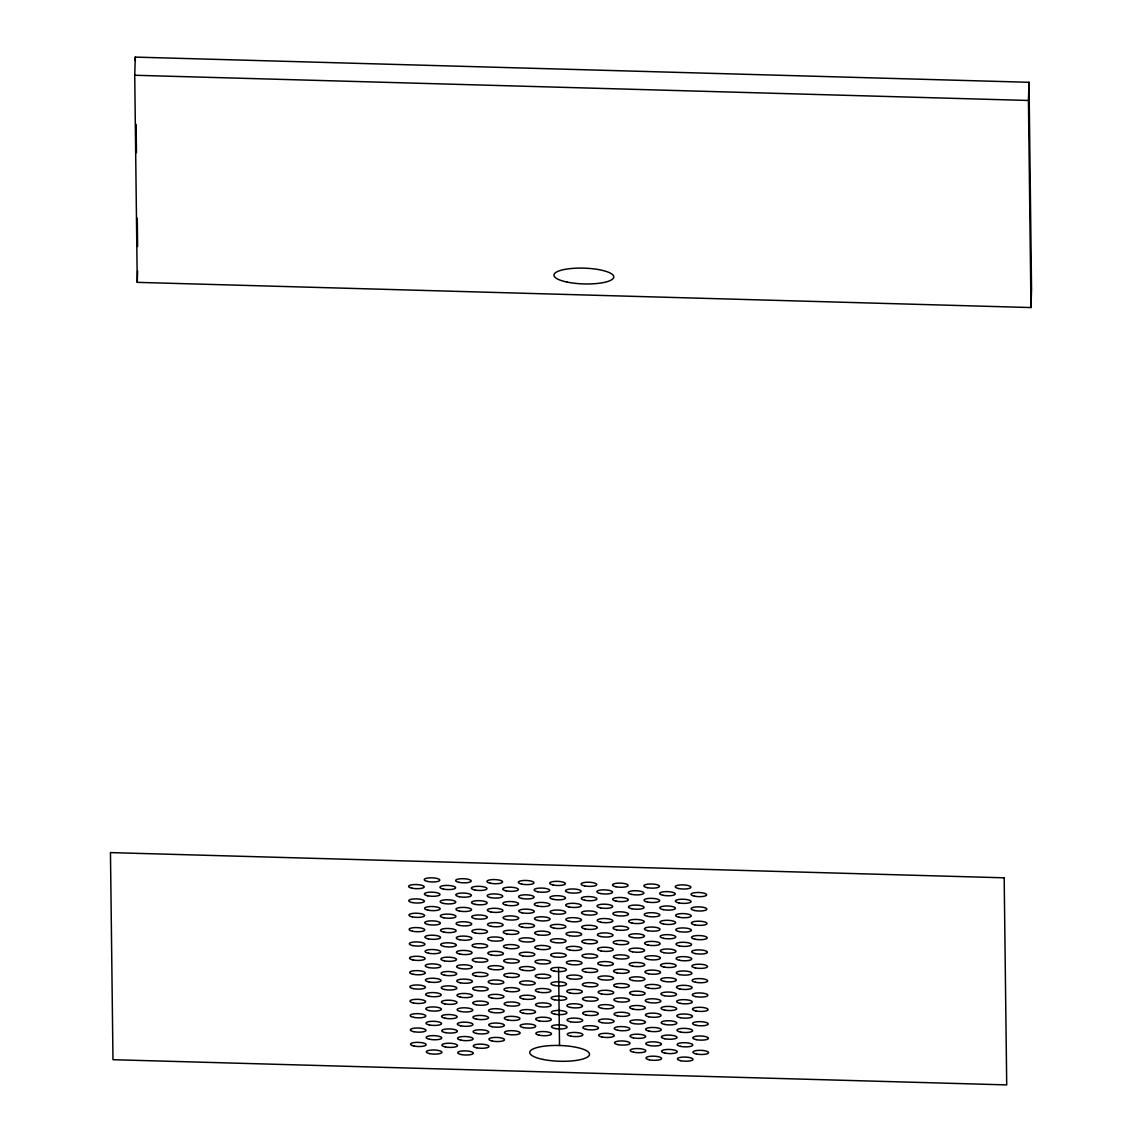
<?xml version="1.0" encoding="UTF-8"?>
<svg xmlns="http://www.w3.org/2000/svg" width="1142" height="1142" viewBox="0 0 1142 1142"><rect width="100%" height="100%" fill="white"/><g stroke="black" fill="none" stroke-linecap="round" stroke-linejoin="round"><path stroke-width="1.5" d="M134.727 75.258L135.284 57.1L1029.013 82.295L1031.54 289.397L1030.983 307.555L137.254 282.36L134.727 75.258L1028.442 100.467L1030.983 307.555M137.254 282.36L137.611 270.797M1028.442 100.467L1029.013 82.295M558.581 968.759L559.523 1045.487M135.284 57.1L135.327 60.64M136.112 124.364L136.455 152.685M137.254 218.179L137.611 246.486M1004.175 877.813L110.46 852.603L112.987 1059.705L1006.716 1084.9L1004.175 877.813M429.749 1053.638A7.851 2.07 1.8 0 0 441.954 1052.424A7.851 2.07 1.8 0 0 430.677 1050.098A7.851 2.07 1.8 0 0 429.749 1053.638M461.125 1054.523A7.851 2.07 1.8 0 0 473.33 1053.309A7.851 2.07 1.8 0 0 462.053 1050.983A7.851 2.07 1.8 0 0 461.125 1054.523M649.413 1059.833A7.851 2.07 1.8 0 0 661.618 1058.62A7.851 2.07 1.8 0 0 650.34 1056.293A7.851 2.07 1.8 0 0 649.413 1059.833M680.789 1060.718A7.851 2.07 1.8 0 0 692.994 1059.505A7.851 2.07 1.8 0 0 681.717 1057.178A7.851 2.07 1.8 0 0 680.789 1060.718M413.961 1046.029A7.851 2.07 1.8 0 0 426.166 1044.802A7.851 2.07 1.8 0 0 414.889 1042.475A7.851 2.07 1.8 0 0 413.961 1046.029M445.351 1046.914A7.851 2.07 1.8 0 0 457.557 1045.687A7.851 2.07 1.8 0 0 446.279 1043.36A7.851 2.07 1.8 0 0 445.351 1046.914M476.728 1047.799A7.851 2.07 1.8 0 0 488.933 1046.572A7.851 2.07 1.8 0 0 477.656 1044.245A7.851 2.07 1.8 0 0 476.728 1047.799M633.639 1052.225A7.851 2.07 1.8 0 0 645.83 1050.997A7.851 2.07 1.8 0 0 634.552 1048.67A7.851 2.07 1.8 0 0 633.639 1052.225M665.015 1053.11A7.851 2.07 1.8 0 0 677.22 1051.882A7.851 2.07 1.8 0 0 665.943 1049.555A7.851 2.07 1.8 0 0 665.015 1053.11M696.392 1053.995A7.851 2.07 1.8 0 0 708.597 1052.767A7.851 2.07 1.8 0 0 697.319 1050.44A7.851 2.07 1.8 0 0 696.392 1053.995M429.563 1039.291A7.851 2.07 1.8 0 0 441.768 1038.078A7.851 2.07 1.8 0 0 430.491 1035.751A7.851 2.07 1.8 0 0 429.563 1039.291M460.954 1040.176A7.851 2.07 1.8 0 0 473.159 1038.963A7.851 2.07 1.8 0 0 461.882 1036.636A7.851 2.07 1.8 0 0 460.954 1040.176M492.33 1041.061A7.851 2.07 1.8 0 0 504.536 1039.848A7.851 2.07 1.8 0 0 493.258 1037.521A7.851 2.07 1.8 0 0 492.33 1041.061M617.851 1044.602A7.851 2.07 1.8 0 0 630.056 1043.388A7.851 2.07 1.8 0 0 618.778 1041.061A7.851 2.07 1.8 0 0 617.851 1044.602M649.241 1045.487A7.851 2.07 1.8 0 0 661.432 1044.273A7.851 2.07 1.8 0 0 650.155 1041.932A7.851 2.07 1.8 0 0 649.241 1045.487M680.618 1046.372A7.851 2.07 1.8 0 0 692.823 1045.158A7.851 2.07 1.8 0 0 681.546 1042.817A7.851 2.07 1.8 0 0 680.618 1046.372M413.789 1031.683A7.851 2.07 1.8 0 0 425.995 1030.455A7.851 2.07 1.8 0 0 414.717 1028.128A7.851 2.07 1.8 0 0 413.789 1031.683M445.166 1032.568A7.851 2.07 1.8 0 0 457.371 1031.34A7.851 2.07 1.8 0 0 446.094 1029.013A7.851 2.07 1.8 0 0 445.166 1032.568M476.557 1033.453A7.851 2.07 1.8 0 0 488.762 1032.225A7.851 2.07 1.8 0 0 477.484 1029.898A7.851 2.07 1.8 0 0 476.557 1033.453M507.933 1034.338A7.851 2.07 1.8 0 0 520.138 1033.11A7.851 2.07 1.8 0 0 508.861 1030.783A7.851 2.07 1.8 0 0 507.933 1034.338M539.309 1035.223A7.851 2.07 1.8 0 0 551.515 1033.995A7.851 2.07 1.8 0 0 540.237 1031.669A7.851 2.07 1.8 0 0 539.309 1035.223M570.7 1036.108A7.851 2.07 1.8 0 0 582.905 1034.88A7.851 2.07 1.8 0 0 571.614 1032.554A7.851 2.07 1.8 0 0 570.7 1036.108M602.077 1036.993A7.851 2.07 1.8 0 0 614.282 1035.765A7.851 2.07 1.8 0 0 603.005 1033.439A7.851 2.07 1.8 0 0 602.077 1036.993M633.453 1037.878A7.851 2.07 1.8 0 0 645.658 1036.65A7.851 2.07 1.8 0 0 634.381 1034.324A7.851 2.07 1.8 0 0 633.453 1037.878M664.844 1038.763A7.851 2.07 1.8 0 0 677.035 1037.536A7.851 2.07 1.8 0 0 665.757 1035.209A7.851 2.07 1.8 0 0 664.844 1038.763M696.22 1039.648A7.851 2.07 1.8 0 0 708.425 1038.421A7.851 2.07 1.8 0 0 697.148 1036.094A7.851 2.07 1.8 0 0 696.22 1039.648M429.392 1024.945A7.851 2.07 1.8 0 0 441.597 1023.732A7.851 2.07 1.8 0 0 430.32 1021.405A7.851 2.07 1.8 0 0 429.392 1024.945M460.768 1025.83A7.851 2.07 1.8 0 0 472.974 1024.617A7.851 2.07 1.8 0 0 461.696 1022.276A7.851 2.07 1.8 0 0 460.768 1025.83M492.159 1026.715A7.851 2.07 1.8 0 0 504.364 1025.502A7.851 2.07 1.8 0 0 493.087 1023.161A7.851 2.07 1.8 0 0 492.159 1026.715M523.536 1027.6A7.851 2.07 1.8 0 0 535.741 1026.387A7.851 2.07 1.8 0 0 524.463 1024.046A7.851 2.07 1.8 0 0 523.536 1027.6M554.912 1028.485A7.851 2.07 1.8 0 0 567.117 1027.272A7.851 2.07 1.8 0 0 555.84 1024.931A7.851 2.07 1.8 0 0 554.912 1028.485M586.303 1029.37A7.851 2.07 1.8 0 0 598.508 1028.143A7.851 2.07 1.8 0 0 587.216 1025.816A7.851 2.07 1.8 0 0 586.303 1029.37M617.679 1030.255A7.851 2.07 1.8 0 0 629.884 1029.028A7.851 2.07 1.8 0 0 618.607 1026.701A7.851 2.07 1.8 0 0 617.679 1030.255M649.056 1031.14A7.851 2.07 1.8 0 0 661.261 1029.913A7.851 2.07 1.8 0 0 649.984 1027.586A7.851 2.07 1.8 0 0 649.056 1031.14M680.446 1032.025A7.851 2.07 1.8 0 0 692.637 1030.798A7.851 2.07 1.8 0 0 681.36 1028.471A7.851 2.07 1.8 0 0 680.446 1032.025M413.618 1017.336A7.851 2.07 1.8 0 0 425.823 1016.109A7.851 2.07 1.8 0 0 414.546 1013.782A7.851 2.07 1.8 0 0 413.618 1017.336M444.995 1018.221A7.851 2.07 1.8 0 0 457.2 1016.994A7.851 2.07 1.8 0 0 445.922 1014.667A7.851 2.07 1.8 0 0 444.995 1018.221M476.371 1019.107A7.851 2.07 1.8 0 0 488.576 1017.879A7.851 2.07 1.8 0 0 477.299 1015.552A7.851 2.07 1.8 0 0 476.371 1019.107M507.762 1019.992A7.851 2.07 1.8 0 0 519.967 1018.764A7.851 2.07 1.8 0 0 508.69 1016.437A7.851 2.07 1.8 0 0 507.762 1019.992M539.138 1020.877A7.851 2.07 1.8 0 0 551.343 1019.649A7.851 2.07 1.8 0 0 540.066 1017.322A7.851 2.07 1.8 0 0 539.138 1020.877M570.515 1021.762A7.851 2.07 1.8 0 0 582.72 1020.534A7.851 2.07 1.8 0 0 571.443 1018.207A7.851 2.07 1.8 0 0 570.515 1021.762M601.905 1022.647A7.851 2.07 1.8 0 0 614.111 1021.419A7.851 2.07 1.8 0 0 602.819 1019.092A7.851 2.07 1.8 0 0 601.905 1022.647M633.282 1023.532A7.851 2.07 1.8 0 0 645.487 1022.304A7.851 2.07 1.8 0 0 634.21 1019.977A7.851 2.07 1.8 0 0 633.282 1023.532M664.658 1024.417A7.851 2.07 1.8 0 0 676.863 1023.189A7.851 2.07 1.8 0 0 665.586 1020.862A7.851 2.07 1.8 0 0 664.658 1024.417M696.049 1025.302A7.851 2.07 1.8 0 0 708.24 1024.074A7.851 2.07 1.8 0 0 696.963 1021.747A7.851 2.07 1.8 0 0 696.049 1025.302M429.221 1010.599A7.851 2.07 1.8 0 0 441.426 1009.371A7.851 2.07 1.8 0 0 430.149 1007.044A7.851 2.07 1.8 0 0 429.221 1010.599M460.597 1011.484A7.851 2.07 1.8 0 0 472.802 1010.256A7.851 2.07 1.8 0 0 461.525 1007.929A7.851 2.07 1.8 0 0 460.597 1011.484M491.974 1012.369A7.851 2.07 1.8 0 0 504.179 1011.141A7.851 2.07 1.8 0 0 492.901 1008.814A7.851 2.07 1.8 0 0 491.974 1012.369M523.364 1013.254A7.851 2.07 1.8 0 0 535.569 1012.026A7.851 2.07 1.8 0 0 524.292 1009.699A7.851 2.07 1.8 0 0 523.364 1013.254M554.741 1014.139A7.851 2.07 1.8 0 0 566.946 1012.911A7.851 2.07 1.8 0 0 555.669 1010.584A7.851 2.07 1.8 0 0 554.741 1014.139M586.117 1015.024A7.851 2.07 1.8 0 0 598.322 1013.796A7.851 2.07 1.8 0 0 587.045 1011.469A7.851 2.07 1.8 0 0 586.117 1015.024M617.508 1015.909A7.851 2.07 1.8 0 0 629.713 1014.681A7.851 2.07 1.8 0 0 618.436 1012.354A7.851 2.07 1.8 0 0 617.508 1015.909M648.884 1016.794A7.851 2.07 1.8 0 0 661.09 1015.566A7.851 2.07 1.8 0 0 649.812 1013.239A7.851 2.07 1.8 0 0 648.884 1016.794M680.261 1017.679A7.851 2.07 1.8 0 0 692.466 1016.451A7.851 2.07 1.8 0 0 681.189 1014.125A7.851 2.07 1.8 0 0 680.261 1017.679M413.447 1002.99A7.851 2.07 1.8 0 0 425.638 1001.762A7.851 2.07 1.8 0 0 414.36 999.436A7.851 2.07 1.8 0 0 413.447 1002.99M444.823 1003.875A7.851 2.07 1.8 0 0 457.028 1002.647A7.851 2.07 1.8 0 0 445.751 1000.321A7.851 2.07 1.8 0 0 444.823 1003.875M476.2 1004.76A7.851 2.07 1.8 0 0 488.405 1003.533A7.851 2.07 1.8 0 0 477.128 1001.206A7.851 2.07 1.8 0 0 476.2 1004.76M507.576 1005.645A7.851 2.07 1.8 0 0 519.781 1004.418A7.851 2.07 1.8 0 0 508.504 1002.091A7.851 2.07 1.8 0 0 507.576 1005.645M538.967 1006.53A7.851 2.07 1.8 0 0 551.172 1005.303A7.851 2.07 1.8 0 0 539.895 1002.976A7.851 2.07 1.8 0 0 538.967 1006.53M570.343 1007.415A7.851 2.07 1.8 0 0 582.548 1006.188A7.851 2.07 1.8 0 0 571.271 1003.861A7.851 2.07 1.8 0 0 570.343 1007.415M601.72 1008.286A7.851 2.07 1.8 0 0 613.925 1007.073A7.851 2.07 1.8 0 0 602.648 1004.746A7.851 2.07 1.8 0 0 601.72 1008.286M633.111 1009.171A7.851 2.07 1.8 0 0 645.316 1007.958A7.851 2.07 1.8 0 0 634.038 1005.631A7.851 2.07 1.8 0 0 633.111 1009.171M664.487 1010.056A7.851 2.07 1.8 0 0 676.692 1008.843A7.851 2.07 1.8 0 0 665.415 1006.516A7.851 2.07 1.8 0 0 664.487 1010.056M695.863 1010.941A7.851 2.07 1.8 0 0 708.069 1009.728A7.851 2.07 1.8 0 0 696.791 1007.401A7.851 2.07 1.8 0 0 695.863 1010.941M429.049 996.252A7.851 2.07 1.8 0 0 441.24 995.025A7.851 2.07 1.8 0 0 429.963 992.698A7.851 2.07 1.8 0 0 429.049 996.252M460.426 997.137A7.851 2.07 1.8 0 0 472.631 995.91A7.851 2.07 1.8 0 0 461.354 993.583A7.851 2.07 1.8 0 0 460.426 997.137M491.802 998.022A7.851 2.07 1.8 0 0 504.007 996.795A7.851 2.07 1.8 0 0 492.73 994.468A7.851 2.07 1.8 0 0 491.802 998.022M523.179 998.907A7.851 2.07 1.8 0 0 535.384 997.68A7.851 2.07 1.8 0 0 524.107 995.353A7.851 2.07 1.8 0 0 523.179 998.907M554.569 999.792A7.851 2.07 1.8 0 0 566.775 998.565A7.851 2.07 1.8 0 0 555.497 996.238A7.851 2.07 1.8 0 0 554.569 999.792M585.946 1000.678A7.851 2.07 1.8 0 0 598.151 999.45A7.851 2.07 1.8 0 0 586.874 997.123A7.851 2.07 1.8 0 0 585.946 1000.678M617.322 1001.563A7.851 2.07 1.8 0 0 629.528 1000.335A7.851 2.07 1.8 0 0 618.25 998.008A7.851 2.07 1.8 0 0 617.322 1001.563M648.713 1002.448A7.851 2.07 1.8 0 0 660.918 1001.22A7.851 2.07 1.8 0 0 649.641 998.893A7.851 2.07 1.8 0 0 648.713 1002.448M680.09 1003.333A7.851 2.07 1.8 0 0 692.295 1002.105A7.851 2.07 1.8 0 0 681.017 999.778A7.851 2.07 1.8 0 0 680.09 1003.333M413.261 988.629A7.851 2.07 1.8 0 0 425.466 987.416A7.851 2.07 1.8 0 0 414.189 985.089A7.851 2.07 1.8 0 0 413.261 988.629M444.652 989.514A7.851 2.07 1.8 0 0 456.843 988.301A7.851 2.07 1.8 0 0 445.566 985.974A7.851 2.07 1.8 0 0 444.652 989.514M476.028 990.399A7.851 2.07 1.8 0 0 488.234 989.186A7.851 2.07 1.8 0 0 476.956 986.859A7.851 2.07 1.8 0 0 476.028 990.399M507.405 991.285A7.851 2.07 1.8 0 0 519.61 990.071A7.851 2.07 1.8 0 0 508.333 987.744A7.851 2.07 1.8 0 0 507.405 991.285M538.781 992.17A7.851 2.07 1.8 0 0 550.986 990.956A7.851 2.07 1.8 0 0 539.709 988.629A7.851 2.07 1.8 0 0 538.781 992.17M570.172 993.055A7.851 2.07 1.8 0 0 582.377 991.841A7.851 2.07 1.8 0 0 571.1 989.514A7.851 2.07 1.8 0 0 570.172 993.055M601.548 993.94A7.851 2.07 1.8 0 0 613.754 992.726A7.851 2.07 1.8 0 0 602.476 990.399A7.851 2.07 1.8 0 0 601.548 993.94M632.925 994.825A7.851 2.07 1.8 0 0 645.13 993.611A7.851 2.07 1.8 0 0 633.853 991.285A7.851 2.07 1.8 0 0 632.925 994.825M664.316 995.71A7.851 2.07 1.8 0 0 676.521 994.496A7.851 2.07 1.8 0 0 665.244 992.17A7.851 2.07 1.8 0 0 664.316 995.71M695.692 996.595A7.851 2.07 1.8 0 0 707.897 995.381A7.851 2.07 1.8 0 0 696.62 993.055A7.851 2.07 1.8 0 0 695.692 996.595M428.864 981.906A7.851 2.07 1.8 0 0 441.069 980.678A7.851 2.07 1.8 0 0 429.792 978.351A7.851 2.07 1.8 0 0 428.864 981.906M460.255 982.791A7.851 2.07 1.8 0 0 472.445 981.563A7.851 2.07 1.8 0 0 461.168 979.236A7.851 2.07 1.8 0 0 460.255 982.791M491.631 983.676A7.851 2.07 1.8 0 0 503.836 982.448A7.851 2.07 1.8 0 0 492.559 980.122A7.851 2.07 1.8 0 0 491.631 983.676M523.007 984.561A7.851 2.07 1.8 0 0 535.213 983.333A7.851 2.07 1.8 0 0 523.935 981.007A7.851 2.07 1.8 0 0 523.007 984.561M554.398 985.446A7.851 2.07 1.8 0 0 566.589 984.218A7.851 2.07 1.8 0 0 555.312 981.892A7.851 2.07 1.8 0 0 554.398 985.446M585.775 986.331A7.851 2.07 1.8 0 0 597.98 985.103A7.851 2.07 1.8 0 0 586.702 982.777A7.851 2.07 1.8 0 0 585.775 986.331M617.151 987.216A7.851 2.07 1.8 0 0 629.356 985.989A7.851 2.07 1.8 0 0 618.079 983.662A7.851 2.07 1.8 0 0 617.151 987.216M648.528 988.101A7.851 2.07 1.8 0 0 660.733 986.874A7.851 2.07 1.8 0 0 649.455 984.547A7.851 2.07 1.8 0 0 648.528 988.101M679.918 988.986A7.851 2.07 1.8 0 0 692.123 987.759A7.851 2.07 1.8 0 0 680.846 985.432A7.851 2.07 1.8 0 0 679.918 988.986M413.09 974.283A7.851 2.07 1.8 0 0 425.295 973.07A7.851 2.07 1.8 0 0 414.018 970.743A7.851 2.07 1.8 0 0 413.09 974.283M444.466 975.168A7.851 2.07 1.8 0 0 456.672 973.955A7.851 2.07 1.8 0 0 445.394 971.628A7.851 2.07 1.8 0 0 444.466 975.168M475.857 976.053A7.851 2.07 1.8 0 0 488.048 974.84A7.851 2.07 1.8 0 0 476.771 972.513A7.851 2.07 1.8 0 0 475.857 976.053M507.234 976.938A7.851 2.07 1.8 0 0 519.439 975.725A7.851 2.07 1.8 0 0 508.161 973.398A7.851 2.07 1.8 0 0 507.234 976.938M538.61 977.823A7.851 2.07 1.8 0 0 550.815 976.61A7.851 2.07 1.8 0 0 539.538 974.283A7.851 2.07 1.8 0 0 538.61 977.823M570.001 978.708A7.851 2.07 1.8 0 0 582.192 977.495A7.851 2.07 1.8 0 0 570.914 975.168A7.851 2.07 1.8 0 0 570.001 978.708M601.377 979.593A7.851 2.07 1.8 0 0 613.582 978.38A7.851 2.07 1.8 0 0 602.305 976.053A7.851 2.07 1.8 0 0 601.377 979.593M632.754 980.478A7.851 2.07 1.8 0 0 644.959 979.265A7.851 2.07 1.8 0 0 633.682 976.938A7.851 2.07 1.8 0 0 632.754 980.478M664.13 981.363A7.851 2.07 1.8 0 0 676.335 980.15A7.851 2.07 1.8 0 0 665.058 977.823A7.851 2.07 1.8 0 0 664.13 981.363M695.521 982.248A7.851 2.07 1.8 0 0 707.726 981.035A7.851 2.07 1.8 0 0 696.449 978.708A7.851 2.07 1.8 0 0 695.521 982.248M428.693 967.559A7.851 2.07 1.8 0 0 440.898 966.332A7.851 2.07 1.8 0 0 429.62 964.005A7.851 2.07 1.8 0 0 428.693 967.559M460.069 968.445A7.851 2.07 1.8 0 0 472.274 967.217A7.851 2.07 1.8 0 0 460.997 964.89A7.851 2.07 1.8 0 0 460.069 968.445M491.46 969.33A7.851 2.07 1.8 0 0 503.651 968.102A7.851 2.07 1.8 0 0 492.373 965.775A7.851 2.07 1.8 0 0 491.46 969.33M522.836 970.215A7.851 2.07 1.8 0 0 535.041 968.987A7.851 2.07 1.8 0 0 523.764 966.66A7.851 2.07 1.8 0 0 522.836 970.215M554.213 971.1A7.851 2.07 1.8 0 0 566.418 969.872A7.851 2.07 1.8 0 0 555.14 967.545A7.851 2.07 1.8 0 0 554.213 971.1M585.603 971.985A7.851 2.07 1.8 0 0 597.794 970.757A7.851 2.07 1.8 0 0 586.517 968.43A7.851 2.07 1.8 0 0 585.603 971.985M616.98 972.87A7.851 2.07 1.8 0 0 629.185 971.642A7.851 2.07 1.8 0 0 617.908 969.315A7.851 2.07 1.8 0 0 616.98 972.87M648.356 973.755A7.851 2.07 1.8 0 0 660.561 972.527A7.851 2.07 1.8 0 0 649.284 970.2A7.851 2.07 1.8 0 0 648.356 973.755M679.733 974.64A7.851 2.07 1.8 0 0 691.938 973.412A7.851 2.07 1.8 0 0 680.661 971.085A7.851 2.07 1.8 0 0 679.733 974.64M412.919 959.937A7.851 2.07 1.8 0 0 425.124 958.723A7.851 2.07 1.8 0 0 413.847 956.396A7.851 2.07 1.8 0 0 412.919 959.937M444.295 960.822A7.851 2.07 1.8 0 0 456.5 959.608A7.851 2.07 1.8 0 0 445.223 957.282A7.851 2.07 1.8 0 0 444.295 960.822M475.672 961.707A7.851 2.07 1.8 0 0 487.877 960.493A7.851 2.07 1.8 0 0 476.599 958.167A7.851 2.07 1.8 0 0 475.672 961.707M507.062 962.592A7.851 2.07 1.8 0 0 519.267 961.378A7.851 2.07 1.8 0 0 507.976 959.052A7.851 2.07 1.8 0 0 507.062 962.592M538.439 963.477A7.851 2.07 1.8 0 0 550.644 962.263A7.851 2.07 1.8 0 0 539.367 959.937A7.851 2.07 1.8 0 0 538.439 963.477M569.815 964.362A7.851 2.07 1.8 0 0 582.02 963.149A7.851 2.07 1.8 0 0 570.743 960.807A7.851 2.07 1.8 0 0 569.815 964.362M601.206 965.247A7.851 2.07 1.8 0 0 613.397 964.034A7.851 2.07 1.8 0 0 602.12 961.692A7.851 2.07 1.8 0 0 601.206 965.247M632.582 966.132A7.851 2.07 1.8 0 0 644.787 964.919A7.851 2.07 1.8 0 0 633.51 962.578A7.851 2.07 1.8 0 0 632.582 966.132M663.959 967.017A7.851 2.07 1.8 0 0 676.164 965.789A7.851 2.07 1.8 0 0 664.887 963.463A7.851 2.07 1.8 0 0 663.959 967.017M695.335 967.902A7.851 2.07 1.8 0 0 707.54 966.674A7.851 2.07 1.8 0 0 696.263 964.348A7.851 2.07 1.8 0 0 695.335 967.902M428.521 953.213A7.851 2.07 1.8 0 0 440.726 951.985A7.851 2.07 1.8 0 0 429.449 949.659A7.851 2.07 1.8 0 0 428.521 953.213M459.898 954.098A7.851 2.07 1.8 0 0 472.103 952.871A7.851 2.07 1.8 0 0 460.826 950.544A7.851 2.07 1.8 0 0 459.898 954.098M491.274 954.983A7.851 2.07 1.8 0 0 503.479 953.756A7.851 2.07 1.8 0 0 492.202 951.429A7.851 2.07 1.8 0 0 491.274 954.983M522.665 955.868A7.851 2.07 1.8 0 0 534.87 954.641A7.851 2.07 1.8 0 0 523.578 952.314A7.851 2.07 1.8 0 0 522.665 955.868M554.041 956.753A7.851 2.07 1.8 0 0 566.246 955.526A7.851 2.07 1.8 0 0 554.969 953.199A7.851 2.07 1.8 0 0 554.041 956.753M585.418 957.638A7.851 2.07 1.8 0 0 597.623 956.411A7.851 2.07 1.8 0 0 586.346 954.084A7.851 2.07 1.8 0 0 585.418 957.638M616.808 958.523A7.851 2.07 1.8 0 0 628.999 957.296A7.851 2.07 1.8 0 0 617.722 954.969A7.851 2.07 1.8 0 0 616.808 958.523M648.185 959.408A7.851 2.07 1.8 0 0 660.39 958.181A7.851 2.07 1.8 0 0 649.113 955.854A7.851 2.07 1.8 0 0 648.185 959.408M679.561 960.294A7.851 2.07 1.8 0 0 691.767 959.066A7.851 2.07 1.8 0 0 680.489 956.739A7.851 2.07 1.8 0 0 679.561 960.294M412.733 945.59A7.851 2.07 1.8 0 0 424.938 944.377A7.851 2.07 1.8 0 0 413.661 942.036A7.851 2.07 1.8 0 0 412.733 945.59M444.124 946.475A7.851 2.07 1.8 0 0 456.329 945.262A7.851 2.07 1.8 0 0 445.052 942.921A7.851 2.07 1.8 0 0 444.124 946.475M475.5 947.36A7.851 2.07 1.8 0 0 487.705 946.147A7.851 2.07 1.8 0 0 476.428 943.806A7.851 2.07 1.8 0 0 475.5 947.36M506.877 948.245A7.851 2.07 1.8 0 0 519.082 947.018A7.851 2.07 1.8 0 0 507.805 944.691A7.851 2.07 1.8 0 0 506.877 948.245M538.267 949.13A7.851 2.07 1.8 0 0 550.473 947.903A7.851 2.07 1.8 0 0 539.181 945.576A7.851 2.07 1.8 0 0 538.267 949.13M569.644 950.016A7.851 2.07 1.8 0 0 581.849 948.788A7.851 2.07 1.8 0 0 570.572 946.461A7.851 2.07 1.8 0 0 569.644 950.016M601.02 950.901A7.851 2.07 1.8 0 0 613.225 949.673A7.851 2.07 1.8 0 0 601.948 947.346A7.851 2.07 1.8 0 0 601.02 950.901M632.411 951.786A7.851 2.07 1.8 0 0 644.602 950.558A7.851 2.07 1.8 0 0 633.325 948.231A7.851 2.07 1.8 0 0 632.411 951.786M663.788 952.671A7.851 2.07 1.8 0 0 675.993 951.443A7.851 2.07 1.8 0 0 664.715 949.116A7.851 2.07 1.8 0 0 663.788 952.671M695.164 953.556A7.851 2.07 1.8 0 0 707.369 952.328A7.851 2.07 1.8 0 0 696.092 950.001A7.851 2.07 1.8 0 0 695.164 953.556M428.336 938.867A7.851 2.07 1.8 0 0 440.541 937.639A7.851 2.07 1.8 0 0 429.264 935.312A7.851 2.07 1.8 0 0 428.336 938.867M459.726 939.752A7.851 2.07 1.8 0 0 471.932 938.524A7.851 2.07 1.8 0 0 460.654 936.197A7.851 2.07 1.8 0 0 459.726 939.752M491.103 940.637A7.851 2.07 1.8 0 0 503.308 939.409A7.851 2.07 1.8 0 0 492.031 937.082A7.851 2.07 1.8 0 0 491.103 940.637M522.479 941.522A7.851 2.07 1.8 0 0 534.684 940.294A7.851 2.07 1.8 0 0 523.407 937.967A7.851 2.07 1.8 0 0 522.479 941.522M553.87 942.407A7.851 2.07 1.8 0 0 566.075 941.179A7.851 2.07 1.8 0 0 554.798 938.852A7.851 2.07 1.8 0 0 553.87 942.407M585.246 943.292A7.851 2.07 1.8 0 0 597.452 942.064A7.851 2.07 1.8 0 0 586.174 939.738A7.851 2.07 1.8 0 0 585.246 943.292M616.623 944.177A7.851 2.07 1.8 0 0 628.828 942.949A7.851 2.07 1.8 0 0 617.551 940.623A7.851 2.07 1.8 0 0 616.623 944.177M648.014 945.062A7.851 2.07 1.8 0 0 660.204 943.834A7.851 2.07 1.8 0 0 648.927 941.508A7.851 2.07 1.8 0 0 648.014 945.062M679.39 945.933A7.851 2.07 1.8 0 0 691.595 944.719A7.851 2.07 1.8 0 0 680.318 942.393A7.851 2.07 1.8 0 0 679.39 945.933M412.562 931.244A7.851 2.07 1.8 0 0 424.767 930.016A7.851 2.07 1.8 0 0 413.49 927.689A7.851 2.07 1.8 0 0 412.562 931.244M443.938 932.129A7.851 2.07 1.8 0 0 456.143 930.901A7.851 2.07 1.8 0 0 444.866 928.574A7.851 2.07 1.8 0 0 443.938 932.129M475.329 933.014A7.851 2.07 1.8 0 0 487.534 931.786A7.851 2.07 1.8 0 0 476.257 929.46A7.851 2.07 1.8 0 0 475.329 933.014M506.705 933.899A7.851 2.07 1.8 0 0 518.911 932.671A7.851 2.07 1.8 0 0 507.633 930.345A7.851 2.07 1.8 0 0 506.705 933.899M538.082 934.784A7.851 2.07 1.8 0 0 550.287 933.556A7.851 2.07 1.8 0 0 539.01 931.23A7.851 2.07 1.8 0 0 538.082 934.784M569.473 935.669A7.851 2.07 1.8 0 0 581.678 934.442A7.851 2.07 1.8 0 0 570.4 932.115A7.851 2.07 1.8 0 0 569.473 935.669M600.849 936.554A7.851 2.07 1.8 0 0 613.054 935.327A7.851 2.07 1.8 0 0 601.777 933A7.851 2.07 1.8 0 0 600.849 936.554M632.225 937.439A7.851 2.07 1.8 0 0 644.431 936.212A7.851 2.07 1.8 0 0 633.153 933.885A7.851 2.07 1.8 0 0 632.225 937.439M663.616 938.324A7.851 2.07 1.8 0 0 675.807 937.097A7.851 2.07 1.8 0 0 664.53 934.77A7.851 2.07 1.8 0 0 663.616 938.324M694.993 939.209A7.851 2.07 1.8 0 0 707.198 937.982A7.851 2.07 1.8 0 0 695.921 935.655A7.851 2.07 1.8 0 0 694.993 939.209M428.164 924.52A7.851 2.07 1.8 0 0 440.369 923.293A7.851 2.07 1.8 0 0 429.092 920.966A7.851 2.07 1.8 0 0 428.164 924.52M459.541 925.405A7.851 2.07 1.8 0 0 471.746 924.178A7.851 2.07 1.8 0 0 460.469 921.851A7.851 2.07 1.8 0 0 459.541 925.405M490.932 926.29A7.851 2.07 1.8 0 0 503.137 925.063A7.851 2.07 1.8 0 0 491.859 922.736A7.851 2.07 1.8 0 0 490.932 926.29M522.308 927.161A7.851 2.07 1.8 0 0 534.513 925.948A7.851 2.07 1.8 0 0 523.236 923.621A7.851 2.07 1.8 0 0 522.308 927.161M553.684 928.046A7.851 2.07 1.8 0 0 565.89 926.833A7.851 2.07 1.8 0 0 554.612 924.506A7.851 2.07 1.8 0 0 553.684 928.046M585.075 928.931A7.851 2.07 1.8 0 0 597.28 927.718A7.851 2.07 1.8 0 0 586.003 925.391A7.851 2.07 1.8 0 0 585.075 928.931M616.452 929.816A7.851 2.07 1.8 0 0 628.657 928.603A7.851 2.07 1.8 0 0 617.379 926.276A7.851 2.07 1.8 0 0 616.452 929.816M647.828 930.701A7.851 2.07 1.8 0 0 660.033 929.488A7.851 2.07 1.8 0 0 648.756 927.161A7.851 2.07 1.8 0 0 647.828 930.701M679.219 931.587A7.851 2.07 1.8 0 0 691.41 930.373A7.851 2.07 1.8 0 0 680.132 928.046A7.851 2.07 1.8 0 0 679.219 931.587M412.39 916.898A7.851 2.07 1.8 0 0 424.596 915.67A7.851 2.07 1.8 0 0 413.318 913.343A7.851 2.07 1.8 0 0 412.39 916.898M443.767 917.783A7.851 2.07 1.8 0 0 455.972 916.555A7.851 2.07 1.8 0 0 444.695 914.228A7.851 2.07 1.8 0 0 443.767 917.783M475.143 918.668A7.851 2.07 1.8 0 0 487.348 917.44A7.851 2.07 1.8 0 0 476.071 915.113A7.851 2.07 1.8 0 0 475.143 918.668M506.534 919.553A7.851 2.07 1.8 0 0 518.739 918.325A7.851 2.07 1.8 0 0 507.462 915.998A7.851 2.07 1.8 0 0 506.534 919.553M537.911 920.438A7.851 2.07 1.8 0 0 550.116 919.21A7.851 2.07 1.8 0 0 538.838 916.883A7.851 2.07 1.8 0 0 537.911 920.438M569.287 921.323A7.851 2.07 1.8 0 0 581.492 920.095A7.851 2.07 1.8 0 0 570.215 917.768A7.851 2.07 1.8 0 0 569.287 921.323M600.678 922.208A7.851 2.07 1.8 0 0 612.883 920.98A7.851 2.07 1.8 0 0 601.606 918.653A7.851 2.07 1.8 0 0 600.678 922.208M632.054 923.093A7.851 2.07 1.8 0 0 644.259 921.865A7.851 2.07 1.8 0 0 632.982 919.538A7.851 2.07 1.8 0 0 632.054 923.093M663.431 923.978A7.851 2.07 1.8 0 0 675.636 922.75A7.851 2.07 1.8 0 0 664.358 920.423A7.851 2.07 1.8 0 0 663.431 923.978M694.821 924.863A7.851 2.07 1.8 0 0 707.012 923.635A7.851 2.07 1.8 0 0 695.735 921.308A7.851 2.07 1.8 0 0 694.821 924.863M427.993 910.16A7.851 2.07 1.8 0 0 440.198 908.946A7.851 2.07 1.8 0 0 428.921 906.62A7.851 2.07 1.8 0 0 427.993 910.16M459.37 911.045A7.851 2.07 1.8 0 0 471.575 909.831A7.851 2.07 1.8 0 0 460.297 907.505A7.851 2.07 1.8 0 0 459.37 911.045M490.76 911.93A7.851 2.07 1.8 0 0 502.951 910.716A7.851 2.07 1.8 0 0 491.674 908.39A7.851 2.07 1.8 0 0 490.76 911.93M522.137 912.815A7.851 2.07 1.8 0 0 534.342 911.601A7.851 2.07 1.8 0 0 523.065 909.275A7.851 2.07 1.8 0 0 522.137 912.815M553.513 913.7A7.851 2.07 1.8 0 0 565.718 912.487A7.851 2.07 1.8 0 0 554.441 910.16A7.851 2.07 1.8 0 0 553.513 913.7M584.89 914.585A7.851 2.07 1.8 0 0 597.095 913.372A7.851 2.07 1.8 0 0 585.817 911.045A7.851 2.07 1.8 0 0 584.89 914.585M616.28 915.47A7.851 2.07 1.8 0 0 628.485 914.257A7.851 2.07 1.8 0 0 617.208 911.93A7.851 2.07 1.8 0 0 616.28 915.47M647.657 916.355A7.851 2.07 1.8 0 0 659.862 915.142A7.851 2.07 1.8 0 0 648.585 912.815A7.851 2.07 1.8 0 0 647.657 916.355M679.033 917.24A7.851 2.07 1.8 0 0 691.238 916.027A7.851 2.07 1.8 0 0 679.961 913.7A7.851 2.07 1.8 0 0 679.033 917.24M412.219 902.551A7.851 2.07 1.8 0 0 424.41 901.323A7.851 2.07 1.8 0 0 413.133 898.997A7.851 2.07 1.8 0 0 412.219 902.551M443.596 903.436A7.851 2.07 1.8 0 0 455.801 902.209A7.851 2.07 1.8 0 0 444.523 899.882A7.851 2.07 1.8 0 0 443.596 903.436M474.972 904.321A7.851 2.07 1.8 0 0 487.177 903.094A7.851 2.07 1.8 0 0 475.9 900.767A7.851 2.07 1.8 0 0 474.972 904.321M506.363 905.206A7.851 2.07 1.8 0 0 518.554 903.979A7.851 2.07 1.8 0 0 507.276 901.652A7.851 2.07 1.8 0 0 506.363 905.206M537.739 906.091A7.851 2.07 1.8 0 0 549.944 904.864A7.851 2.07 1.8 0 0 538.667 902.537A7.851 2.07 1.8 0 0 537.739 906.091M569.116 906.976A7.851 2.07 1.8 0 0 581.321 905.749A7.851 2.07 1.8 0 0 570.044 903.422A7.851 2.07 1.8 0 0 569.116 906.976M600.492 907.861A7.851 2.07 1.8 0 0 612.697 906.634A7.851 2.07 1.8 0 0 601.42 904.307A7.851 2.07 1.8 0 0 600.492 907.861M631.883 908.747A7.851 2.07 1.8 0 0 644.088 907.519A7.851 2.07 1.8 0 0 632.811 905.192A7.851 2.07 1.8 0 0 631.883 908.747M663.259 909.632A7.851 2.07 1.8 0 0 675.464 908.404A7.851 2.07 1.8 0 0 664.187 906.077A7.851 2.07 1.8 0 0 663.259 909.632M694.636 910.517A7.851 2.07 1.8 0 0 706.841 909.289A7.851 2.07 1.8 0 0 695.564 906.962A7.851 2.07 1.8 0 0 694.636 910.517M427.822 895.813A7.851 2.07 1.8 0 0 440.013 894.6A7.851 2.07 1.8 0 0 428.735 892.273A7.851 2.07 1.8 0 0 427.822 895.813M459.198 896.698A7.851 2.07 1.8 0 0 471.403 895.485A7.851 2.07 1.8 0 0 460.126 893.158A7.851 2.07 1.8 0 0 459.198 896.698M490.575 897.583A7.851 2.07 1.8 0 0 502.78 896.37A7.851 2.07 1.8 0 0 491.503 894.043A7.851 2.07 1.8 0 0 490.575 897.583M521.965 898.468A7.851 2.07 1.8 0 0 534.156 897.255A7.851 2.07 1.8 0 0 522.879 894.928A7.851 2.07 1.8 0 0 521.965 898.468M553.342 899.354A7.851 2.07 1.8 0 0 565.547 898.14A7.851 2.07 1.8 0 0 554.27 895.813A7.851 2.07 1.8 0 0 553.342 899.354M584.718 900.239A7.851 2.07 1.8 0 0 596.923 899.025A7.851 2.07 1.8 0 0 585.646 896.698A7.851 2.07 1.8 0 0 584.718 900.239M616.095 901.124A7.851 2.07 1.8 0 0 628.3 899.91A7.851 2.07 1.8 0 0 617.023 897.583A7.851 2.07 1.8 0 0 616.095 901.124M647.485 902.009A7.851 2.07 1.8 0 0 659.691 900.795A7.851 2.07 1.8 0 0 648.413 898.454A7.851 2.07 1.8 0 0 647.485 902.009M678.862 902.894A7.851 2.07 1.8 0 0 691.067 901.68A7.851 2.07 1.8 0 0 679.79 899.339A7.851 2.07 1.8 0 0 678.862 902.894M412.034 888.205A7.851 2.07 1.8 0 0 424.239 886.977A7.851 2.07 1.8 0 0 412.961 884.65A7.851 2.07 1.8 0 0 412.034 888.205M443.424 889.09A7.851 2.07 1.8 0 0 455.629 887.862A7.851 2.07 1.8 0 0 444.338 885.535A7.851 2.07 1.8 0 0 443.424 889.09M474.801 889.975A7.851 2.07 1.8 0 0 487.006 888.747A7.851 2.07 1.8 0 0 475.729 886.42A7.851 2.07 1.8 0 0 474.801 889.975M506.177 890.86A7.851 2.07 1.8 0 0 518.382 889.632A7.851 2.07 1.8 0 0 507.105 887.305A7.851 2.07 1.8 0 0 506.177 890.86M537.568 891.745A7.851 2.07 1.8 0 0 549.759 890.517A7.851 2.07 1.8 0 0 538.482 888.191A7.851 2.07 1.8 0 0 537.568 891.745M568.944 892.63A7.851 2.07 1.8 0 0 581.15 891.402A7.851 2.07 1.8 0 0 569.872 889.076A7.851 2.07 1.8 0 0 568.944 892.63M600.321 893.515A7.851 2.07 1.8 0 0 612.526 892.287A7.851 2.07 1.8 0 0 601.249 889.961A7.851 2.07 1.8 0 0 600.321 893.515M631.697 894.4A7.851 2.07 1.8 0 0 643.902 893.172A7.851 2.07 1.8 0 0 632.625 890.846A7.851 2.07 1.8 0 0 631.697 894.4M663.088 895.285A7.851 2.07 1.8 0 0 675.293 894.058A7.851 2.07 1.8 0 0 664.016 891.731A7.851 2.07 1.8 0 0 663.088 895.285M694.464 896.17A7.851 2.07 1.8 0 0 706.67 894.943A7.851 2.07 1.8 0 0 695.392 892.616A7.851 2.07 1.8 0 0 694.464 896.17M427.636 881.467A7.851 2.07 1.8 0 0 439.841 880.254A7.851 2.07 1.8 0 0 428.564 877.927A7.851 2.07 1.8 0 0 427.636 881.467M459.027 882.352A7.851 2.07 1.8 0 0 471.232 881.139A7.851 2.07 1.8 0 0 459.94 878.812A7.851 2.07 1.8 0 0 459.027 882.352M490.403 883.237A7.851 2.07 1.8 0 0 502.608 882.024A7.851 2.07 1.8 0 0 491.331 879.683A7.851 2.07 1.8 0 0 490.403 883.237M521.78 884.122A7.851 2.07 1.8 0 0 533.985 882.909A7.851 2.07 1.8 0 0 522.708 880.568A7.851 2.07 1.8 0 0 521.78 884.122M553.171 885.007A7.851 2.07 1.8 0 0 565.361 883.794A7.851 2.07 1.8 0 0 554.084 881.453A7.851 2.07 1.8 0 0 553.171 885.007M584.547 885.892A7.851 2.07 1.8 0 0 596.752 884.665A7.851 2.07 1.8 0 0 585.475 882.338A7.851 2.07 1.8 0 0 584.547 885.892M615.923 886.777A7.851 2.07 1.8 0 0 628.129 885.55A7.851 2.07 1.8 0 0 616.851 883.223A7.851 2.07 1.8 0 0 615.923 886.777M647.3 887.662A7.851 2.07 1.8 0 0 659.505 886.435A7.851 2.07 1.8 0 0 648.228 884.108A7.851 2.07 1.8 0 0 647.3 887.662M678.691 888.547A7.851 2.07 1.8 0 0 690.896 887.32A7.851 2.07 1.8 0 0 679.618 884.993A7.851 2.07 1.8 0 0 678.691 888.547M542.95 1059.433A29.906 7.88 1.8 0 0 589.443 1054.78A29.906 7.88 1.8 0 0 546.476 1045.915A29.906 7.88 1.8 0 0 542.95 1059.433M567.032 282.06A29.906 7.88 1.8 0 0 613.697 277.492A29.906 7.88 1.8 0 0 570.929 268.541A29.906 7.88 1.8 0 0 567.032 282.06"/></g></svg>
